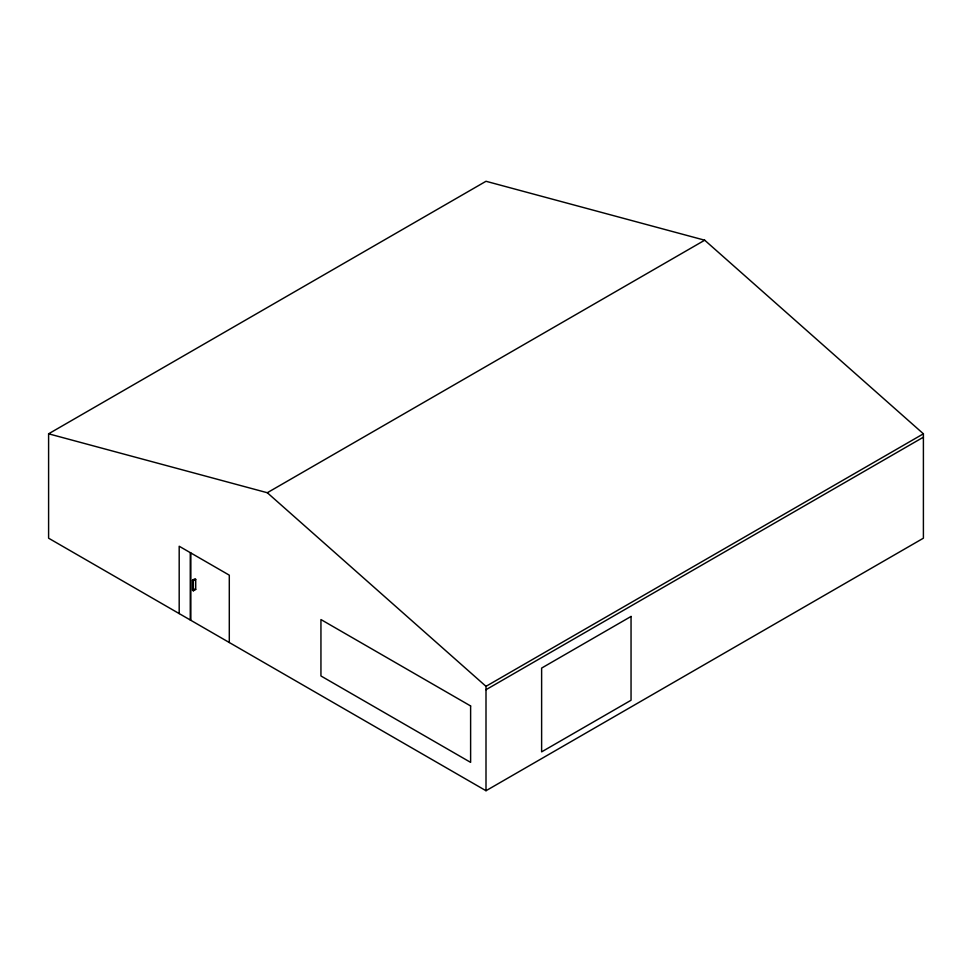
<?xml version="1.0" encoding="UTF-8"?>
<svg xmlns="http://www.w3.org/2000/svg" width="972" height="972" viewBox="0 0 972 972"><rect width="100%" height="100%" fill="white"/><g stroke="black" fill="none" stroke-linecap="round" stroke-linejoin="round"><path stroke-width="1.46" d="M48.6 433.804L486 181.278L704.7 240.206L923.4 433.804L923.4 538.196L486 790.722L48.6 538.196L48.6 433.804L267.3 492.731L486 686.341L486 790.722M267.3 492.731L704.7 240.206M192.505 580.187L194.837 578.838L195.712 579.348L195.712 589.445L193.379 590.794L192.505 590.296L192.505 580.187L193.379 580.697L195.712 579.348M486 686.341L923.4 433.804M486 689.707L923.4 437.181M194.837 588.947L195.712 589.445M229.295 642.504L229.295 575.169L179.188 546.24L179.188 613.587M193.379 580.697L193.379 590.794M190.852 552.971L190.852 620.318M190.269 552.643L190.269 619.978M631.047 616.455L541.623 668.08L541.623 751.866L631.047 700.253L631.047 616.455M470.618 705.964L320.942 619.553L320.942 675.965L470.618 762.376L470.618 705.964"/></g></svg>
